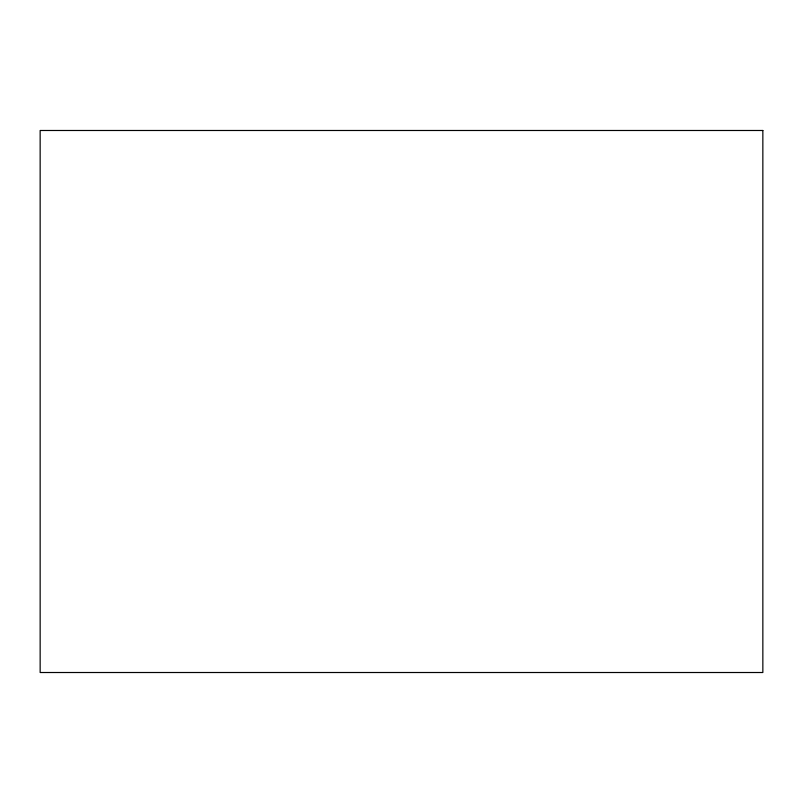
<?xml version="1.0" encoding="UTF-8"?>
<svg xmlns="http://www.w3.org/2000/svg" width="803" height="803" viewBox="0 0 803 803"><rect width="100%" height="100%" fill="white"/><g stroke="black" fill="none" stroke-linecap="round" stroke-linejoin="round"><path stroke-width="1.2" d="M762.85 130.487L40.15 130.487L40.15 672.512L762.85 672.512L762.85 130.487"/></g></svg>
